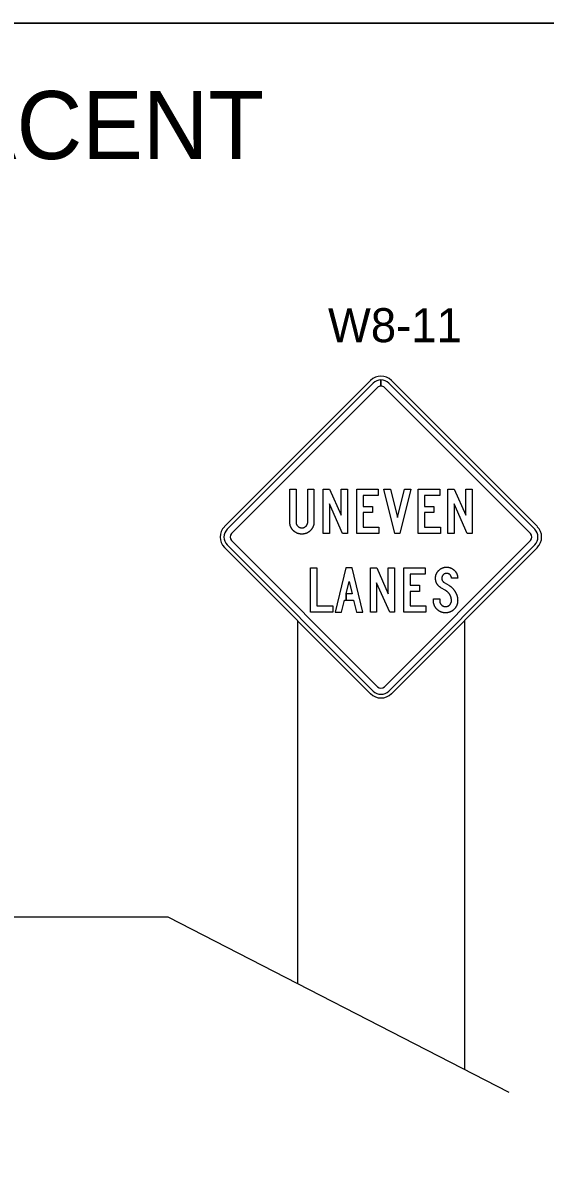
# Model space of a CAD drawing. Extents: x 0 to 32, y 0 to 21.
# Drawn here: x 25.12 to 27.271, y 16.268 to 21 of the extents above; entities that cross this region are included whole.
import ezdxf

# ---------------------------------------------------------------- set-up
doc = ezdxf.new("R2010")
doc.units = 0
for name, color, linetype in [('Default', 7, 'Continuous'), ('Level 1', 7, 'Continuous'), ('Level 63', 7, 'Continuous')]:
    doc.layers.add(name, color=color, linetype=linetype)

msp = doc.modelspace()

# ---------------------------------------------------------------- linework, layer by layer
at = {"layer": 'Default'}
msp.add_lwpolyline([(0, 21), (32, 21), (32, 0), (0, 0)], close=True, dxfattribs=at)
at = {"layer": 'Level 1'}
for p, q in [((26.5516, 19.5287), (25.9503, 18.9274)), ((26.5946, 19.506), (26.5946, 19.5313)), ((26.5948, 19.5313), (26.5948, 19.506)), ((27.2389, 18.9274), (26.6375, 19.5287)), ((25.9789, 18.8987), (25.9789, 18.8987)), ((25.9503, 18.8415), (26.5516, 18.2401)), ((26.6375, 18.2401), (27.2389, 18.8415)), ((26.451, 18.6254), (26.451, 18.6511)), ((26.4512, 18.6511), (26.4512, 18.6254)), ((26.251, 18.5408), (26.251, 17.0474)), ((26.9382, 18.5408), (26.9382, 16.6945)), ((21.8161, 17.3218), (25.7165, 17.3218)), ((25.7165, 17.3218), (27.1211, 16.6006))]:
    msp.add_line(p, q, dxfattribs=at)
for points in [[(26.5624, 19.518), (25.961, 18.9166)], [(25.9789, 18.8987), (26.5803, 19.5001)], [(26.6089, 19.5001), (27.2102, 18.8987)], [(27.2281, 18.9166), (26.6268, 19.518)], [(26.3187, 19.0819), (26.3187, 18.9467), (26.3187, 18.9456), (26.3187, 18.9445), (26.3186, 18.9435), (26.3185, 18.9424), (26.3184, 18.9414), (26.3183, 18.9403), (26.3182, 18.9393), (26.318, 18.9383), (26.3179, 18.9372), (26.3177, 18.9362), (26.3175, 18.9352), (26.3172, 18.9343), (26.317, 18.9333), (26.3167, 18.9323), (26.3164, 18.9313), (26.3161, 18.9304), (26.3158, 18.9294), (26.3154, 18.9285), (26.315, 18.9276), (26.3147, 18.9266), (26.3142, 18.9257), (26.3138, 18.9248), (26.3134, 18.9239), (26.3129, 18.923), (26.3124, 18.9221), (26.3119, 18.9213), (26.3113, 18.9204), (26.3108, 18.9195), (26.3102, 18.9187), (26.3096, 18.9178), (26.309, 18.917), (26.3084, 18.9162), (26.3077, 18.9154), (26.307, 18.9146), (26.3063, 18.9138), (26.3056, 18.913), (26.3049, 18.9122), (26.3041, 18.9114), (26.3034, 18.9107), (26.3026, 18.9099), (26.3018, 18.9092), (26.3011, 18.9086), (26.3003, 18.9079), (26.2995, 18.9072), (26.2987, 18.9066), (26.2979, 18.906), (26.2971, 18.9054), (26.2962, 18.9049), (26.2954, 18.9043), (26.2946, 18.9038), (26.2937, 18.9033), (26.2928, 18.9028), (26.292, 18.9023), (26.2911, 18.9018), (26.2902, 18.9014), (26.2893, 18.901), (26.2884, 18.9006), (26.2875, 18.9002), (26.2866, 18.8999), (26.2857, 18.8995), (26.2848, 18.8992), (26.2838, 18.8989), (26.2829, 18.8986), (26.2819, 18.8984), (26.281, 18.8981), (26.28, 18.8979), (26.279, 18.8977), (26.278, 18.8975), (26.277, 18.8974), (26.276, 18.8972), (26.275, 18.8971), (26.274, 18.897), (26.2729, 18.8969), (26.2719, 18.8968), (26.2709, 18.8968), (26.2698, 18.8967), (26.2688, 18.8967), (26.2677, 18.8967), (26.2667, 18.8968), (26.2656, 18.8968), (26.2646, 18.8969), (26.2636, 18.897), (26.2626, 18.8971), (26.2616, 18.8972), (26.2606, 18.8974), (26.2596, 18.8975), (26.2586, 18.8977), (26.2576, 18.8979), (26.2566, 18.8981), (26.2557, 18.8984), (26.2547, 18.8986), (26.2538, 18.8989), (26.2529, 18.8992), (26.2519, 18.8995), (26.251, 18.8999), (26.2501, 18.9002), (26.2492, 18.9006), (26.2483, 18.901), (26.2474, 18.9014), (26.2466, 18.9018), (26.2457, 18.9023), (26.2448, 18.9028), (26.244, 18.9033), (26.2431, 18.9038), (26.2423, 18.9043), (26.2414, 18.9049), (26.2406, 18.9054), (26.2398, 18.906), (26.239, 18.9066), (26.2382, 18.9072), (26.2374, 18.9079), (26.2366, 18.9086), (26.2359, 18.9092), (26.2351, 18.9099), (26.2343, 18.9107), (26.2336, 18.9114), (26.2328, 18.9122), (26.2321, 18.913), (26.2314, 18.9138), (26.2307, 18.9146), (26.23, 18.9154), (26.2293, 18.9162), (26.2287, 18.917), (26.2281, 18.9178), (26.2275, 18.9187), (26.2269, 18.9195), (26.2264, 18.9204), (26.2258, 18.9213), (26.2253, 18.9221), (26.2248, 18.923), (26.2243, 18.9239), (26.2239, 18.9248), (26.2234, 18.9257), (26.223, 18.9266), (26.2226, 18.9276), (26.2223, 18.9285), (26.2219, 18.9294), (26.2216, 18.9304), (26.2213, 18.9313), (26.221, 18.9323), (26.2207, 18.9333), (26.2204, 18.9343), (26.2202, 18.9352), (26.22, 18.9362), (26.2198, 18.9372), (26.2196, 18.9383), (26.2195, 18.9393), (26.2194, 18.9403), (26.2192, 18.9414), (26.2192, 18.9424), (26.2191, 18.9435), (26.219, 18.9445), (26.219, 18.9456), (26.219, 18.9467), (26.219, 19.0819), (26.2447, 19.0819), (26.2447, 18.9467), (26.2447, 18.9455), (26.2448, 18.9445), (26.2449, 18.9434), (26.245, 18.9423), (26.2452, 18.9413), (26.2454, 18.9403), (26.2457, 18.9393), (26.2461, 18.9383), (26.2464, 18.9374), (26.2468, 18.9364), (26.2473, 18.9355), (26.2478, 18.9346), (26.2483, 18.9337), (26.2489, 18.9328), (26.2495, 18.932), (26.2502, 18.9311), (26.2509, 18.9303), (26.2517, 18.9295), (26.2524, 18.9288), (26.2532, 18.9281), (26.254, 18.9275), (26.2548, 18.9268), (26.2556, 18.9263), (26.2564, 18.9257), (26.2573, 18.9252), (26.2581, 18.9248), (26.259, 18.9244), (26.2599, 18.924), (26.2608, 18.9237), (26.2618, 18.9234), (26.2627, 18.9231), (26.2637, 18.9229), (26.2647, 18.9227), (26.2657, 18.9226), (26.2667, 18.9225), (26.2677, 18.9224), (26.2688, 18.9224), (26.2699, 18.9224), (26.2709, 18.9225), (26.272, 18.9226), (26.2731, 18.9228), (26.2741, 18.923), (26.2751, 18.9232), (26.2761, 18.9235), (26.2771, 18.9238), (26.2781, 18.9242), (26.279, 18.9246), (26.2799, 18.9251), (26.2808, 18.9256), (26.2817, 18.9261), (26.2826, 18.9267), (26.2834, 18.9274), (26.2843, 18.928), (26.2851, 18.9288), (26.2859, 18.9295), (26.2867, 18.9303), (26.2874, 18.9311), (26.2881, 18.932), (26.2887, 18.9328), (26.2893, 18.9337), (26.2899, 18.9346), (26.2904, 18.9355), (26.2908, 18.9364), (26.2912, 18.9374), (26.2916, 18.9383), (26.2919, 18.9393), (26.2922, 18.9403), (26.2925, 18.9413), (26.2927, 18.9423), (26.2928, 18.9434), (26.2929, 18.9445), (26.293, 18.9455), (26.293, 18.9467), (26.293, 19.0819), (26.3187, 19.0819)], [(26.4567, 18.8997), (26.4367, 18.8997), (26.3827, 19.0207), (26.3827, 18.8997), (26.357, 18.8997), (26.357, 19.0819), (26.3832, 19.0819), (26.431, 18.9751), (26.431, 19.0819), (26.4567, 19.0819), (26.4567, 18.8997)], [(26.5861, 18.8997), (26.495, 18.8997), (26.495, 19.0819), (26.5832, 19.0819), (26.5832, 19.0562), (26.5207, 19.0562), (26.5207, 19.0106), (26.5592, 19.0106), (26.5592, 18.9851), (26.5207, 18.9851), (26.5207, 18.9253), (26.5861, 18.9253), (26.5861, 18.8997)], [(26.7178, 19.0819), (26.6722, 18.8997), (26.6523, 18.8997), (26.6068, 19.0819), (26.6333, 19.0819), (26.6624, 18.9656), (26.6913, 19.0819), (26.7178, 19.0819)], [(26.8397, 18.8997), (26.7486, 18.8997), (26.7486, 19.0819), (26.8368, 19.0819), (26.8368, 19.0562), (26.7743, 19.0562), (26.7743, 19.0106), (26.8127, 19.0106), (26.8127, 18.9851), (26.7743, 18.9851), (26.7743, 18.9253), (26.8397, 18.9253), (26.8397, 18.8997)], [(26.9702, 18.8997), (26.9502, 18.8997), (26.8962, 19.0207), (26.8962, 18.8997), (26.8705, 18.8997), (26.8705, 19.0819), (26.8967, 19.0819), (26.9445, 18.9751), (26.9445, 19.0819), (26.9702, 19.0819), (26.9702, 18.8997)], [(25.961, 18.8522), (26.5624, 18.2509)], [(26.5803, 18.2688), (25.9789, 18.8701)], [(27.2102, 18.8701), (26.6089, 18.2688)], [(26.6268, 18.2509), (27.2281, 18.8522)], [(26.396, 18.5757), (26.3049, 18.5757), (26.3049, 18.7579), (26.3306, 18.7579), (26.3306, 18.6014), (26.396, 18.6014), (26.396, 18.5757)], [(26.5202, 18.5757), (26.4761, 18.7579), (26.4504, 18.7579), (26.4063, 18.5757), (26.4327, 18.5757), (26.4448, 18.6254), (26.451, 18.6254)], [(26.6507, 18.5757), (26.6306, 18.5757), (26.5767, 18.6967), (26.5767, 18.5757), (26.551, 18.5757), (26.551, 18.7579), (26.5772, 18.7579), (26.625, 18.6511), (26.625, 18.7579), (26.6507, 18.7579), (26.6507, 18.5757)], [(26.7802, 18.5757), (26.6891, 18.5757), (26.6891, 18.7579), (26.7773, 18.7579), (26.7773, 18.7322), (26.7147, 18.7322), (26.7147, 18.6866), (26.7532, 18.6866), (26.7532, 18.6611), (26.7147, 18.6611), (26.7147, 18.6014), (26.7802, 18.6014), (26.7802, 18.5757)], [(26.811, 18.6298), (26.8366, 18.6298), (26.8366, 18.6227), (26.8367, 18.6216), (26.8367, 18.6205), (26.8368, 18.6194), (26.837, 18.6184), (26.8372, 18.6173), (26.8374, 18.6163), (26.8377, 18.6153), (26.838, 18.6143), (26.8384, 18.6134), (26.8388, 18.6124), (26.8393, 18.6115), (26.8398, 18.6106), (26.8403, 18.6097), (26.8409, 18.6089), (26.8415, 18.608), (26.8422, 18.6072), (26.8429, 18.6064), (26.8437, 18.6056), (26.8444, 18.6048), (26.8452, 18.6041), (26.846, 18.6035), (26.8468, 18.6029), (26.8476, 18.6023), (26.8484, 18.6018), (26.8492, 18.6013), (26.8501, 18.6008), (26.851, 18.6004), (26.8519, 18.6), (26.8528, 18.5997), (26.8537, 18.5994), (26.8547, 18.5992), (26.8557, 18.5989), (26.8566, 18.5988), (26.8576, 18.5986), (26.8586, 18.5985), (26.8597, 18.5985), (26.8607, 18.5984), (26.8618, 18.5985), (26.8629, 18.5985), (26.864, 18.5986), (26.865, 18.5988), (26.8661, 18.599), (26.8671, 18.5992), (26.8681, 18.5995), (26.8691, 18.5998), (26.87, 18.6002), (26.871, 18.6006), (26.8719, 18.6011), (26.8728, 18.6016), (26.8737, 18.6021), (26.8746, 18.6027), (26.8754, 18.6034), (26.8763, 18.6041), (26.8771, 18.6048), (26.8779, 18.6055), (26.8786, 18.6063), (26.8794, 18.6072), (26.8801, 18.608), (26.8807, 18.6088), (26.8813, 18.6097), (26.8818, 18.6106), (26.8823, 18.6115), (26.8828, 18.6124), (26.8832, 18.6134), (26.8836, 18.6143), (26.8839, 18.6153), (26.8842, 18.6163), (26.8844, 18.6173), (26.8846, 18.6183), (26.8848, 18.6194), (26.8849, 18.6205), (26.885, 18.6216), (26.885, 18.6227), (26.885, 18.6235), (26.885, 18.6243), (26.8849, 18.6251), (26.8849, 18.6259), (26.8849, 18.6267), (26.8848, 18.6275), (26.8847, 18.6283), (26.8846, 18.6291), (26.8846, 18.6299), (26.8845, 18.6306), (26.8843, 18.6314), (26.8842, 18.6322), (26.8841, 18.6329), (26.8839, 18.6336), (26.8838, 18.6344), (26.8836, 18.6351), (26.8834, 18.6359), (26.8832, 18.6366), (26.883, 18.6373), (26.8828, 18.638), (26.8826, 18.6387), (26.8824, 18.6394), (26.8821, 18.6401), (26.8819, 18.6408), (26.8816, 18.6415), (26.8813, 18.6421), (26.881, 18.6428), (26.8807, 18.6435), (26.8804, 18.6441), (26.8801, 18.6448), (26.8798, 18.6454), (26.8794, 18.6461), (26.8791, 18.6467), (26.8787, 18.6473), (26.8784, 18.6479), (26.878, 18.6485), (26.8776, 18.6491), (26.8772, 18.6498), (26.8768, 18.6503), (26.8763, 18.6509), (26.8759, 18.6515), (26.8754, 18.6521), (26.875, 18.6527), (26.8745, 18.6532), (26.874, 18.6538), (26.8735, 18.6543), (26.873, 18.6549), (26.8725, 18.6554), (26.872, 18.656), (26.8714, 18.6565), (26.8709, 18.657), (26.8703, 18.6575), (26.8698, 18.6581), (26.8692, 18.6586), (26.8686, 18.6591), (26.868, 18.6596), (26.8674, 18.66), (26.8668, 18.6605), (26.8661, 18.661), (26.8655, 18.6615), (26.8648, 18.6619), (26.8642, 18.6624), (26.8635, 18.6628), (26.8628, 18.6633), (26.8621, 18.6637), (26.8614, 18.6642), (26.8416, 18.6761), (26.8409, 18.6765), (26.8402, 18.677), (26.8395, 18.6774), (26.8388, 18.6779), (26.8382, 18.6783), (26.8375, 18.6788), (26.8369, 18.6792), (26.8363, 18.6797), (26.8356, 18.6802), (26.835, 18.6807), (26.8345, 18.6812), (26.8339, 18.6817), (26.8333, 18.6822), (26.8327, 18.6827), (26.8322, 18.6833), (26.8317, 18.6838), (26.8312, 18.6843), (26.8306, 18.6849), (26.8301, 18.6854), (26.8297, 18.686), (26.8292, 18.6865), (26.8287, 18.6871), (26.8283, 18.6877), (26.8278, 18.6883), (26.8274, 18.6889), (26.827, 18.6895), (26.8266, 18.6901), (26.8262, 18.6907), (26.8258, 18.6913), (26.8254, 18.6919), (26.8251, 18.6925), (26.8247, 18.6932), (26.8244, 18.6938), (26.824, 18.6945), (26.8237, 18.6951), (26.8234, 18.6958), (26.8231, 18.6964), (26.8228, 18.6971), (26.8226, 18.6978), (26.8223, 18.6985), (26.8221, 18.6992), (26.8218, 18.6999), (26.8216, 18.7006), (26.8214, 18.7013), (26.8212, 18.702), (26.821, 18.7028), (26.8208, 18.7035), (26.8207, 18.7042), (26.8205, 18.705), (26.8204, 18.7057), (26.8202, 18.7065), (26.8201, 18.7073), (26.82, 18.708), (26.8199, 18.7088), (26.8198, 18.7096), (26.8198, 18.7104), (26.8197, 18.7112), (26.8196, 18.712), (26.8196, 18.7128), (26.8196, 18.7136), (26.8196, 18.7144), (26.8195, 18.7153), (26.8196, 18.7163), (26.8196, 18.7174), (26.8196, 18.7185), (26.8197, 18.7195), (26.8198, 18.7205), (26.8199, 18.7216), (26.8201, 18.7226), (26.8202, 18.7236), (26.8204, 18.7246), (26.8206, 18.7256), (26.8209, 18.7265), (26.8211, 18.7275), (26.8214, 18.7285), (26.8217, 18.7294), (26.822, 18.7304), (26.8223, 18.7313), (26.8227, 18.7322), (26.8231, 18.7331), (26.8235, 18.7341), (26.8239, 18.735), (26.8243, 18.7358), (26.8248, 18.7367), (26.8253, 18.7376), (26.8258, 18.7385), (26.8263, 18.7393), (26.8269, 18.7402), (26.8275, 18.741), (26.8281, 18.7418), (26.8287, 18.7426), (26.8293, 18.7435), (26.83, 18.7443), (26.8307, 18.745), (26.8314, 18.7458), (26.8321, 18.7466), (26.8329, 18.7474), (26.8336, 18.7481), (26.8344, 18.7488), (26.8352, 18.7495), (26.836, 18.7502), (26.8368, 18.7509), (26.8376, 18.7515), (26.8384, 18.7522), (26.8392, 18.7528), (26.8401, 18.7533), (26.8409, 18.7539), (26.8418, 18.7544), (26.8426, 18.7549), (26.8435, 18.7554), (26.8444, 18.7559), (26.8453, 18.7563), (26.8462, 18.7568), (26.8471, 18.7572), (26.848, 18.7575), (26.849, 18.7579), (26.8499, 18.7582), (26.8509, 18.7585), (26.8518, 18.7588), (26.8528, 18.7591), (26.8538, 18.7594), (26.8547, 18.7596), (26.8557, 18.7598), (26.8567, 18.76), (26.8578, 18.7601), (26.8588, 18.7603), (26.8598, 18.7604), (26.8608, 18.7605), (26.8619, 18.7606), (26.863, 18.7606), (26.864, 18.7607), (26.8651, 18.7607), (26.8662, 18.7607), (26.8672, 18.7606), (26.8683, 18.7606), (26.8693, 18.7605), (26.8704, 18.7604), (26.8714, 18.7603), (26.8724, 18.7601), (26.8734, 18.76), (26.8744, 18.7598), (26.8754, 18.7596), (26.8764, 18.7594), (26.8773, 18.7591), (26.8783, 18.7588), (26.8793, 18.7585), (26.8802, 18.7582), (26.8811, 18.7579), (26.8821, 18.7575), (26.883, 18.7572), (26.8839, 18.7568), (26.8848, 18.7563), (26.8857, 18.7559), (26.8866, 18.7554), (26.8875, 18.7549), (26.8883, 18.7544), (26.8892, 18.7539), (26.89, 18.7533), (26.8909, 18.7528), (26.8917, 18.7522), (26.8925, 18.7515), (26.8933, 18.7509), (26.8941, 18.7502), (26.8949, 18.7496), (26.8957, 18.7489), (26.8965, 18.7481), (26.8973, 18.7474), (26.898, 18.7466), (26.8988, 18.7458), (26.8995, 18.7451), (26.9002, 18.7443), (26.9008, 18.7435), (26.9015, 18.7427), (26.9021, 18.7418), (26.9027, 18.741), (26.9033, 18.7402), (26.9038, 18.7393), (26.9044, 18.7385), (26.9049, 18.7376), (26.9054, 18.7367), (26.9058, 18.7359), (26.9063, 18.735), (26.9067, 18.7341), (26.9071, 18.7332), (26.9075, 18.7323), (26.9079, 18.7313), (26.9082, 18.7304), (26.9085, 18.7295), (26.9088, 18.7285), (26.9091, 18.7275), (26.9093, 18.7266), (26.9096, 18.7256), (26.9098, 18.7246), (26.91, 18.7236), (26.9101, 18.7226), (26.9103, 18.7216), (26.9104, 18.7206), (26.9105, 18.7195), (26.9106, 18.7185), (26.9106, 18.7174), (26.9107, 18.7164), (26.9107, 18.7153), (26.885, 18.7153), (26.8849, 18.7164), (26.8849, 18.7175), (26.8847, 18.7185), (26.8846, 18.7195), (26.8843, 18.7205), (26.884, 18.7215), (26.8837, 18.7224), (26.8833, 18.7234), (26.8829, 18.7243), (26.8824, 18.7252), (26.8818, 18.7261), (26.8812, 18.7269), (26.8806, 18.7277), (26.8799, 18.7285), (26.8791, 18.7293), (26.8783, 18.7301), (26.8775, 18.7308), (26.8767, 18.7314), (26.8759, 18.732), (26.875, 18.7326), (26.8741, 18.7331), (26.8732, 18.7335), (26.8722, 18.7339), (26.8713, 18.7342), (26.8703, 18.7345), (26.8693, 18.7347), (26.8683, 18.7349), (26.8672, 18.7351), (26.8662, 18.7351), (26.8651, 18.7352), (26.864, 18.7351), (26.8629, 18.7351), (26.8619, 18.7349), (26.8609, 18.7347), (26.8599, 18.7345), (26.8589, 18.7342), (26.858, 18.7339), (26.857, 18.7335), (26.8561, 18.7331), (26.8552, 18.7326), (26.8543, 18.732), (26.8535, 18.7314), (26.8527, 18.7308), (26.8518, 18.7301), (26.8511, 18.7293), (26.8503, 18.7285), (26.8496, 18.7277), (26.849, 18.7269), (26.8484, 18.726), (26.8478, 18.7252), (26.8473, 18.7243), (26.8469, 18.7234), (26.8465, 18.7224), (26.8462, 18.7215), (26.8459, 18.7205), (26.8456, 18.7195), (26.8455, 18.7185), (26.8453, 18.7174), (26.8453, 18.7164), (26.8452, 18.7153), (26.8452, 18.7145), (26.8453, 18.7136), (26.8453, 18.7128), (26.8454, 18.7121), (26.8456, 18.7113), (26.8457, 18.7105), (26.8459, 18.7098), (26.8461, 18.7091), (26.8463, 18.7084), (26.8465, 18.7077), (26.8468, 18.707), (26.8471, 18.7063), (26.8474, 18.7057), (26.8478, 18.705), (26.8481, 18.7044), (26.8486, 18.7038), (26.849, 18.7032), (26.8494, 18.7026), (26.8499, 18.7021), (26.8504, 18.7015), (26.851, 18.701), (26.8515, 18.7005), (26.8521, 18.7), (26.8527, 18.6995), (26.8533, 18.699), (26.854, 18.6986), (26.8547, 18.6982), (26.8744, 18.6863), (26.8758, 18.6854), (26.8772, 18.6845), (26.8786, 18.6836), (26.8799, 18.6826), (26.8813, 18.6816), (26.8826, 18.6806), (26.8838, 18.6796), (26.8851, 18.6785), (26.8863, 18.6775), (26.8875, 18.6763), (26.8887, 18.6752), (26.8898, 18.6741), (26.8909, 18.6729), (26.892, 18.6717), (26.8931, 18.6704), (26.8941, 18.6692), (26.8951, 18.6679), (26.8961, 18.6666), (26.8971, 18.6653), (26.898, 18.6639), (26.8989, 18.6625), (26.8998, 18.6611), (26.9006, 18.6597), (26.9014, 18.6583), (26.9022, 18.6569), (26.9029, 18.6555), (26.9036, 18.6541), (26.9042, 18.6527), (26.9049, 18.6513), (26.9055, 18.6499), (26.906, 18.6485), (26.9066, 18.647), (26.9071, 18.6456), (26.9075, 18.6441), (26.908, 18.6426), (26.9084, 18.6411), (26.9087, 18.6397), (26.9091, 18.6382), (26.9094, 18.6366), (26.9096, 18.6351), (26.9099, 18.6336), (26.9101, 18.6321), (26.9103, 18.6305), (26.9104, 18.629), (26.9105, 18.6274), (26.9106, 18.6259), (26.9106, 18.6243), (26.9107, 18.6227), (26.9107, 18.6216), (26.9106, 18.6206), (26.9106, 18.6195), (26.9105, 18.6184), (26.9104, 18.6174), (26.9103, 18.6163), (26.9102, 18.6153), (26.91, 18.6143), (26.9098, 18.6133), (26.9097, 18.6123), (26.9094, 18.6113), (26.9092, 18.6103), (26.909, 18.6093), (26.9087, 18.6083), (26.9084, 18.6074), (26.9081, 18.6064), (26.9077, 18.6055), (26.9074, 18.6045), (26.907, 18.6036), (26.9066, 18.6027), (26.9062, 18.6018), (26.9058, 18.6008), (26.9053, 18.5999), (26.9049, 18.5991), (26.9044, 18.5982), (26.9038, 18.5973), (26.9033, 18.5964), (26.9027, 18.5956), (26.9022, 18.5947), (26.9016, 18.5939), (26.901, 18.593), (26.9003, 18.5922), (26.8997, 18.5914), (26.899, 18.5906), (26.8983, 18.5898), (26.8976, 18.589), (26.8968, 18.5882), (26.8961, 18.5874), (26.8953, 18.5867), (26.8946, 18.586), (26.8938, 18.5853), (26.893, 18.5846), (26.8922, 18.5839), (26.8915, 18.5833), (26.8907, 18.5826), (26.8898, 18.582), (26.889, 18.5815), (26.8882, 18.5809), (26.8874, 18.5803), (26.8865, 18.5798), (26.8857, 18.5793), (26.8848, 18.5788), (26.884, 18.5783), (26.8831, 18.5779), (26.8822, 18.5774), (26.8813, 18.577), (26.8804, 18.5766), (26.8795, 18.5763), (26.8786, 18.5759), (26.8777, 18.5756), (26.8767, 18.5752), (26.8758, 18.5749), (26.8748, 18.5747), (26.8739, 18.5744), (26.8729, 18.5742), (26.872, 18.5739), (26.871, 18.5737), (26.87, 18.5736), (26.869, 18.5734), (26.868, 18.5732), (26.867, 18.5731), (26.866, 18.573), (26.8649, 18.5729), (26.8639, 18.5729), (26.8628, 18.5728), (26.8618, 18.5728), (26.8607, 18.5728), (26.8596, 18.5728), (26.8586, 18.5728), (26.8575, 18.5729), (26.8565, 18.5729), (26.8554, 18.573), (26.8544, 18.5731), (26.8533, 18.5733), (26.8523, 18.5734), (26.8513, 18.5736), (26.8503, 18.5738), (26.8493, 18.574), (26.8483, 18.5742), (26.8473, 18.5745), (26.8464, 18.5747), (26.8454, 18.575), (26.8444, 18.5754), (26.8435, 18.5757), (26.8426, 18.576), (26.8416, 18.5764), (26.8407, 18.5768), (26.8398, 18.5772), (26.8389, 18.5777), (26.838, 18.5781), (26.8371, 18.5786), (26.8362, 18.5791), (26.8354, 18.5796), (26.8345, 18.5801), (26.8336, 18.5807), (26.8328, 18.5813), (26.832, 18.5819), (26.8311, 18.5825), (26.8303, 18.5831), (26.8295, 18.5838), (26.8287, 18.5844), (26.8279, 18.5851), (26.8271, 18.5858), (26.8263, 18.5866), (26.8255, 18.5873), (26.8248, 18.5881), (26.8241, 18.5889), (26.8233, 18.5897), (26.8226, 18.5905), (26.822, 18.5913), (26.8213, 18.5921), (26.8207, 18.5929), (26.8201, 18.5937), (26.8195, 18.5946), (26.8189, 18.5954), (26.8183, 18.5963), (26.8178, 18.5971), (26.8173, 18.598), (26.8168, 18.5989), (26.8163, 18.5998), (26.8159, 18.6007), (26.8154, 18.6016), (26.815, 18.6025), (26.8146, 18.6034), (26.8142, 18.6043), (26.8139, 18.6053), (26.8136, 18.6062), (26.8132, 18.6072), (26.8129, 18.6081), (26.8127, 18.6091), (26.8124, 18.6101), (26.8122, 18.6111), (26.812, 18.6121), (26.8118, 18.6131), (26.8116, 18.6141), (26.8115, 18.6151), (26.8113, 18.6162), (26.8112, 18.6172), (26.8111, 18.6182), (26.8111, 18.6193), (26.811, 18.6204), (26.811, 18.6214), (26.811, 18.6225), (26.811, 18.6298)], [(26.451, 18.6511), (26.4632, 18.702), (26.4755, 18.6511)], [(26.4755, 18.6511), (26.4512, 18.6511)], [(26.4512, 18.6254), (26.4817, 18.6254), (26.4937, 18.5757), (26.5202, 18.5757)]]:
    msp.add_lwpolyline(points, dxfattribs=at)
for centre, radius, start, end in [((26.5946, 19.4858), 0.0607, 45, 135), ((26.5946, 19.4858), 0.0456, 90, 135), ((26.5946, 19.4858), 0.0202, 90, 135), ((26.5946, 19.4858), 0.0456, 45, 89.7454), ((26.5946, 19.4858), 0.0202, 45, 89.427), ((25.9932, 18.8844), 0.0607, 135, 225), ((25.9932, 18.8844), 0.0456, 135, 225), ((25.9932, 18.8844), 0.0202, 135, 225), ((27.1959, 18.8844), 0.0202, 315, 45), ((27.1959, 18.8844), 0.0456, 315, 45), ((27.1959, 18.8844), 0.0607, 315, 45), ((26.5946, 18.2831), 0.0202, 225, 315), ((26.5946, 18.2831), 0.0607, 225, 315), ((26.5946, 18.2831), 0.0456, 225, 315)]:
    msp.add_arc(centre, radius, start, end, dxfattribs=at)
at = {"layer": 'Level 63'}
msp.add_line((32, 21), (0, 21), dxfattribs=at)

# ---------------------------------------------------------------- texts
at = {"layer": 'Level 1'}
msp.add_text('DROP-OFF BETWEEN ADJACENT', height=0.28, dxfattribs=at).set_placement((20.1218, 20.44))
msp.add_text('W8-11', height=0.14, rotation=360, dxfattribs=at).set_placement((26.3763, 19.6865))

doc.saveas('drawing.dxf')
